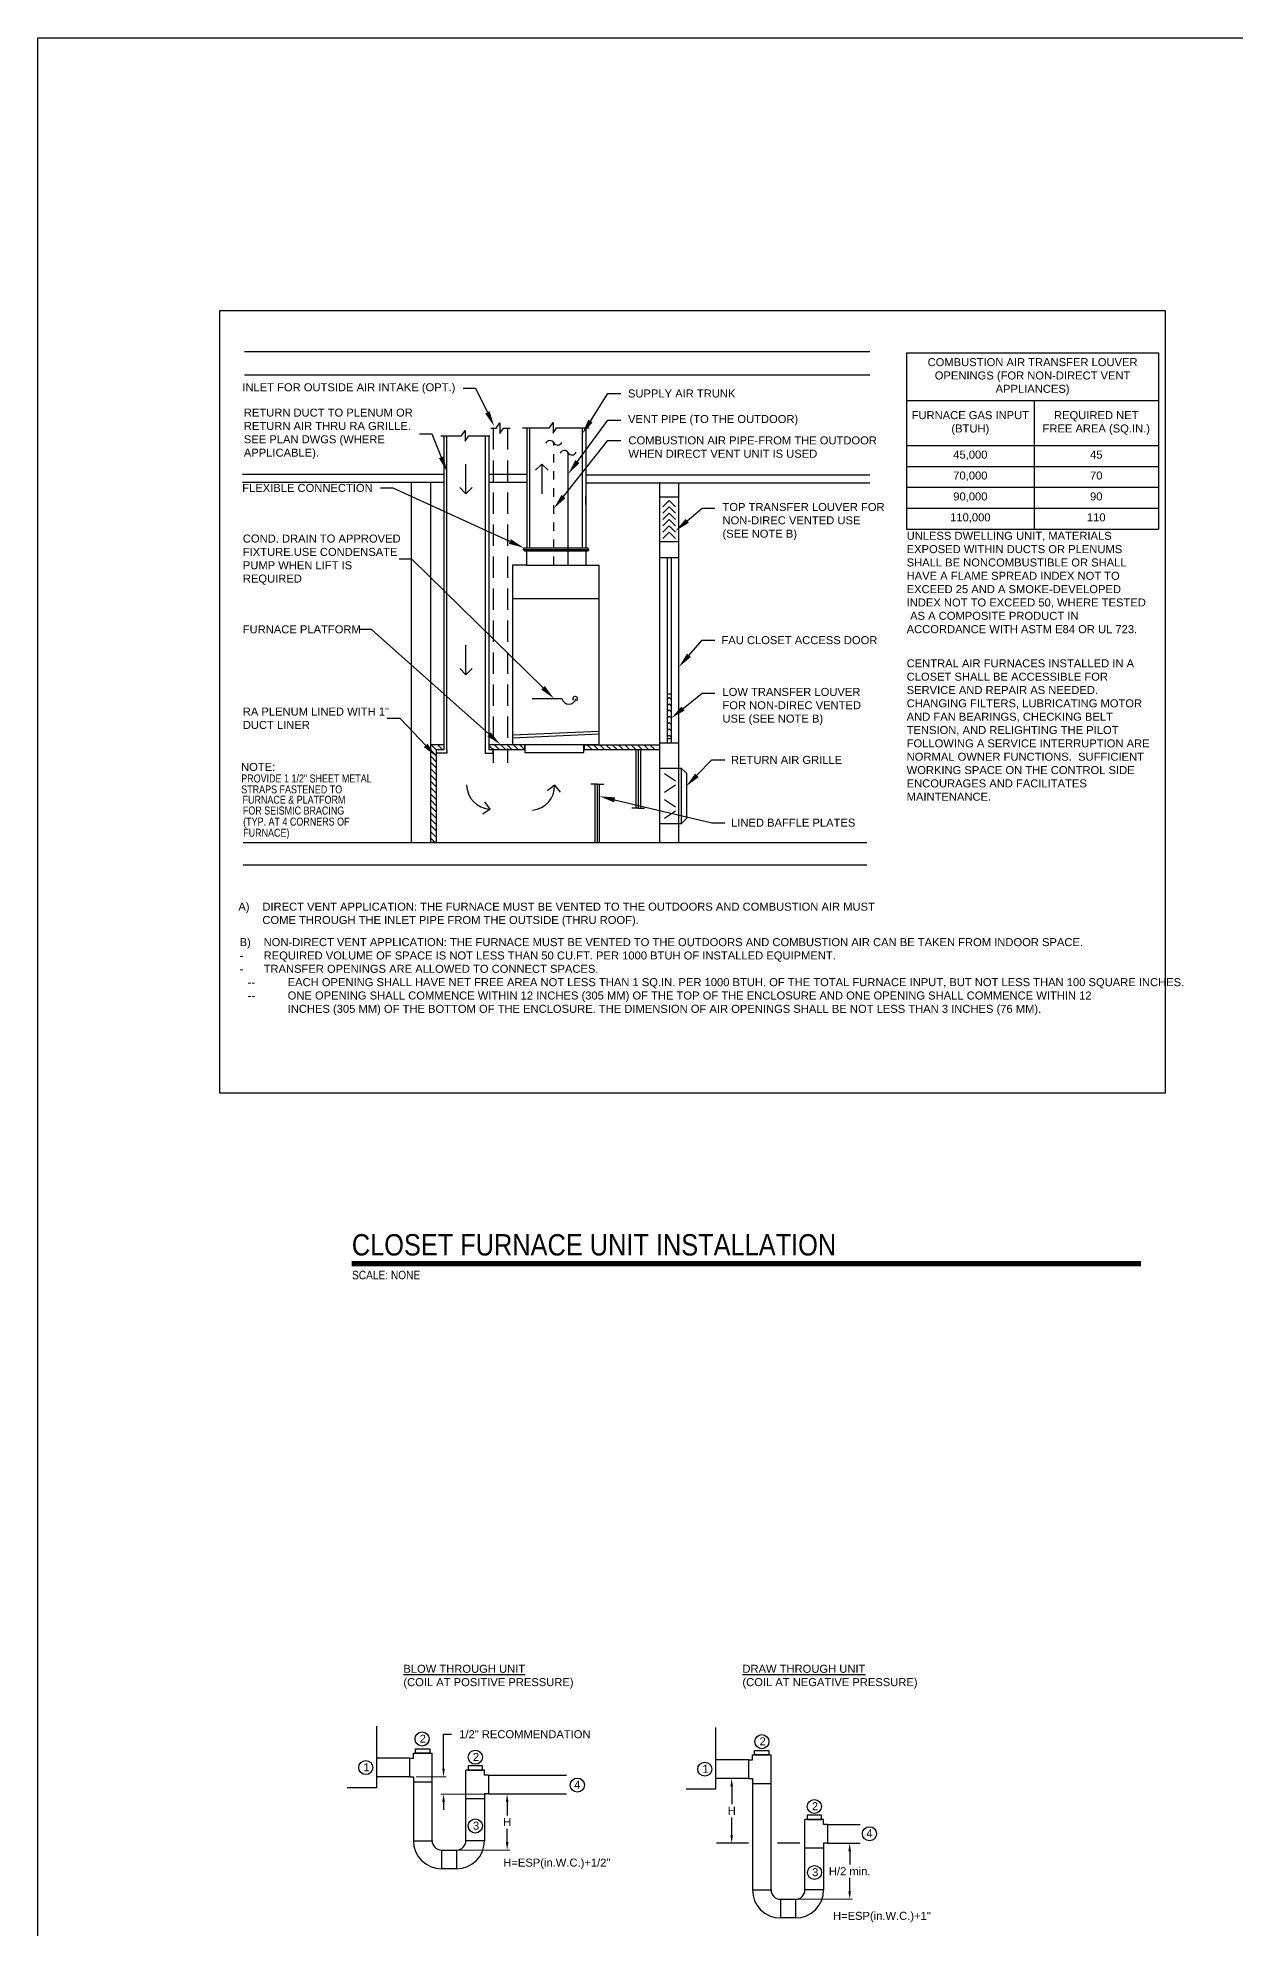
# Model space of a CAD drawing. Header units: inches. Extents: x -22 to 145, y -20 to 61.
# Drawn here: x 90.51 to 104.54, y 27.42 to 49.56 of the extents above; entities that cross this region are included whole.
import ezdxf
from ezdxf import colors
from ezdxf.entities.mleader import LeaderData, LeaderLine
from ezdxf.math import Vec2, Vec3

# ---------------------------------------------------------------- set-up
doc = ezdxf.new("R2010")
doc.units = ezdxf.units.IN
doc.header["$MEASUREMENT"] = 0
doc.header["$PDMODE"] = 34
doc.header["$PDSIZE"] = 50
doc.linetypes.add('DASH', pattern=[0.25, 0.125, -0.125])
doc.linetypes.add('DASHED2', pattern=[0.375, 0.25, -0.125])
for name, color, linetype in [('E-TXT1', 2, 'Continuous'), ('GEC_BORDER', 2, 'Continuous'), ('M-DET-MEDIUM', 3, 'Continuous'), ('M-DET-TXT', 2, 'Continuous'), ('M-DET-WIDE', 255, 'Continuous'), ('NORM', 3, 'Continuous'), ('SCHED-BORDER', 13, 'Continuous')]:
    doc.layers.add(name, color=color, linetype=linetype)
doc.styles.add('ARC-TEXT', font='arial.ttf', dxfattribs={"width": 1.00018, "height": 0.0938})
doc.styles.add('Arial', font='arial.ttf')
doc.styles.add('gmep', font='arial.ttf', dxfattribs={"width": 0.85, "height": 0.938})
doc.styles.add('section title', font='arial.ttf', dxfattribs={"width": 0.85, "height": 0.25})
doc.styles.get("Standard").update_dxf_attribs({"font": 'arial.ttf'})
doc.dimstyles.new('ASSY$0', dxfattribs={"dimscale": 0.75, "dimtxt": 0.1875, "dimasz": 0.1875, "dimexe": 0.0625, "dimexo": 0.0625, "dimgap": 0.0625, "dimtad": 0, "dimtih": 1, "dimtoh": 1, "dimdec": 4, "dimzin": 4, "dimdsep": 46, "dimlunit": 5, "dimtxsty": 'Standard', "dimcen": 0.0625, "dimadec": 0, "dimazin": 0, "dimtfac": 0.666667, "dimtdec": 4, "dimtofl": 0, "dimtmove": 0, "dimatfit": 3, "dimfxl": 1, "dimfrac": 2, "dimtolj": 1, "dimtzin": 0, "dimarcsym": 0})

# ---------------------------------------------------------------- blocks, each defined once
blk = doc.blocks.new('*D1073')
at = {"layer": 'Defpoints', "color": 0, "transparency": 16777216}
for p in [(98.64, 29.173), (98.76, 29.173), (98.76, 28.413)]:
    blk.add_point(p, dxfattribs=at)
at = {"layer": 'M-DET-MEDIUM', "color": 0, "lineweight": 5, "transparency": 16777216}
for p, q in [((98.729, 29.173), (98.608, 29.173)), ((98.729, 28.413), (98.608, 28.413))]:
    blk.add_line(p, q, dxfattribs=at)
at = {"layer": 'M-DET-MEDIUM', "color": 0, "lineweight": -2, "transparency": 16777216}
for p, q in [((98.64, 29.079), (98.64, 28.871)), ((98.64, 28.507), (98.64, 28.715))]:
    blk.add_line(p, q, dxfattribs=at)
at = {"layer": 'M-DET-MEDIUM', "color": 0, "transparency": 16777216}
for points in [[(98.624, 29.079), (98.655, 29.079), (98.64, 29.173)], [(98.624, 28.507), (98.655, 28.507), (98.64, 28.413)]]:
    blk.add_solid(points, dxfattribs=at)
at = {"layer": 'M-DET-MEDIUM', "color": 0, "transparency": 16777216, "insert": (98.64, 28.793), "char_height": 0.0938, "attachment_point": 5}
blk.add_mtext('\\A1;H', dxfattribs=at)
blk = doc.blocks.new('*D1074')
at = {"layer": 'Defpoints', "color": 0, "transparency": 16777216}
for p in [(99.764, 28.413), (99.388, 27.757), (100.022, 27.757)]:
    blk.add_point(p, dxfattribs=at)
at = {"layer": 'M-DET-MEDIUM', "color": 0, "lineweight": 5, "transparency": 16777216}
for p, q in [((99.795, 28.413), (100.053, 28.413)), ((99.419, 27.757), (100.053, 27.757))]:
    blk.add_line(p, q, dxfattribs=at)
at = {"layer": 'M-DET-MEDIUM', "color": 0, "lineweight": -2, "transparency": 16777216}
for p, q in [((100.022, 28.32), (100.022, 28.163)), ((100.022, 27.851), (100.022, 28.007))]:
    blk.add_line(p, q, dxfattribs=at)
at = {"layer": 'M-DET-MEDIUM', "color": 0, "transparency": 16777216}
for points in [[(100.006, 28.32), (100.037, 28.32), (100.022, 28.413)], [(100.006, 27.851), (100.037, 27.851), (100.022, 27.757)]]:
    blk.add_solid(points, dxfattribs=at)
at = {"layer": 'M-DET-MEDIUM', "color": 0, "transparency": 16777216, "insert": (100.022, 28.085), "char_height": 0.09375, "attachment_point": 5}
blk.add_mtext('\\A1;H/2 min.', dxfattribs=at)
blk = doc.blocks.new('*D1075')
at = {"layer": 'Defpoints', "color": 0, "transparency": 16777216}
for p in [(94.911, 29.192), (95.264, 29.192), (95.792, 28.99)]:
    blk.add_point(p, dxfattribs=at)
at = {"layer": 'M-DET-MEDIUM', "color": 0, "lineweight": -2, "transparency": 16777216}
for p, q in [((95.264, 29.286), (95.264, 29.69)), ((95.264, 29.69), (95.358, 29.69)), ((95.264, 28.897), (95.264, 28.803))]:
    blk.add_line(p, q, dxfattribs=at)
at = {"layer": 'M-DET-MEDIUM', "color": 0, "lineweight": 5, "transparency": 16777216}
for p, q in [((94.943, 29.192), (95.295, 29.192)), ((95.761, 28.99), (95.233, 28.99))]:
    blk.add_line(p, q, dxfattribs=at)
at = {"layer": 'M-DET-MEDIUM', "color": 0, "transparency": 16777216}
for points in [[(95.249, 29.286), (95.28, 29.286), (95.264, 29.192)], [(95.249, 28.897), (95.28, 28.897), (95.264, 28.99)]]:
    blk.add_solid(points, dxfattribs=at)
at = {"layer": 'M-DET-MEDIUM', "color": 0, "transparency": 16777216, "insert": (96.217, 29.69), "char_height": 0.09375, "attachment_point": 5}
blk.add_mtext('\\A1;{\\H1x;1/2}" RECOMMENDATION', dxfattribs=at)
blk = doc.blocks.new('*D1076')
at = {"layer": 'Defpoints', "color": 0, "transparency": 16777216}
for p in [(96.249, 28.99), (95.328, 28.334), (96.009, 28.334)]:
    blk.add_point(p, dxfattribs=at)
at = {"layer": 'M-DET-MEDIUM', "color": 0, "lineweight": 5, "transparency": 16777216}
for p, q in [((96.218, 28.99), (95.978, 28.99)), ((95.359, 28.334), (96.041, 28.334))]:
    blk.add_line(p, q, dxfattribs=at)
at = {"layer": 'M-DET-MEDIUM', "color": 0, "lineweight": -2, "transparency": 16777216}
for p, q in [((96.009, 28.897), (96.009, 28.74)), ((96.009, 28.428), (96.009, 28.584))]:
    blk.add_line(p, q, dxfattribs=at)
at = {"layer": 'M-DET-MEDIUM', "color": 0, "transparency": 16777216}
for points in [[(95.994, 28.897), (96.025, 28.897), (96.009, 28.99)], [(95.994, 28.428), (96.025, 28.428), (96.009, 28.334)]]:
    blk.add_solid(points, dxfattribs=at)
at = {"layer": 'M-DET-MEDIUM', "color": 0, "transparency": 16777216, "insert": (96.009, 28.662), "char_height": 0.0938, "attachment_point": 5}
blk.add_mtext('\\A1;H', dxfattribs=at)
blk = doc.blocks.new('*X1087')
at = {"color": 0}
for p, q in [((747.1, 370.2), (741.4, 375.8)), ((754.1, 370.2), (748.5, 375.8)), ((761.2, 370.2), (755.6, 375.8)), ((768.3, 370.2), (762.6, 375.8)), ((775.4, 370.2), (769.7, 375.8)), ((782.4, 370.2), (776.8, 375.8)), ((789.5, 370.2), (783.8, 375.8)), ((796.6, 370.2), (790.9, 375.8)), ((803.6, 370.2), (798, 375.8)), ((810.7, 370.2), (805.1, 375.8)), ((817.8, 370.2), (812.1, 375.8))]:
    blk.add_line(p, q, dxfattribs=at)
blk = doc.blocks.new('*T1088')
at = {"layer": 'M-DET-TXT', "color": 0, "linetype": 'ByBlock', "lineweight": -2, "transparency": 16777216}
for p, q in [((0, 0), (2.95, 0)), ((0, 0), (0, -2.065)), ((2.95, 0), (2.95, -2.065)), ((0, -0.559), (2.95, -0.559)), ((1.493, -0.559), (1.493, -2.065)), ((0, -1.085), (2.95, -1.085)), ((0, -1.33), (2.95, -1.33)), ((0, -1.575), (2.95, -1.575)), ((0, -1.82), (2.95, -1.82)), ((0, -2.065), (2.95, -2.065))]:
    blk.add_line(p, q, dxfattribs=at)
at = {"layer": 'M-DET-TXT', "color": 0, "transparency": 16777216}
for s, insert, char_height, width, attachment_point in [('COMBUSTION AIR TRANSFER LOUVER OPENINGS (FOR NON-DIRECT VENT APPLIANCES)', (1.475, -0.279), 0.09375, 2.83034, 5), ('FURNACE GAS INPUT (BTUH)', (0.746, -0.822), 0.09375, 1.37254, 5), ('REQUIRED NET FREE AREA (SQ.IN.)', (2.221, -0.822), 0.09375, 1.33779, 5), ('45,000', (0.746, -1.145), 0.0938, 1.37254, 2), ('45', (2.221, -1.145), 0.0938, 1.33779, 2), ('70,000', (0.746, -1.39), 0.0938, 1.37254, 2), ('70', (2.221, -1.39), 0.0938, 1.33779, 2), ('90,000', (0.746, -1.635), 0.0938, 1.37254, 2), ('90', (2.221, -1.635), 0.0938, 1.33779, 2), ('110,000', (0.746, -1.88), 0.0938, 1.37254, 2), ('110', (2.221, -1.88), 0.0938, 1.33779, 2)]:
    blk.add_mtext(s, dxfattribs=dict(at, insert=insert, char_height=char_height, width=width, attachment_point=attachment_point))

msp = doc.modelspace()

# ---------------------------------------------------------------- linework, layer by layer
at = {"layer": 'E-TXT1', "const_width": 0.0625}
msp.add_lwpolyline([(94.18916, 35.20344), (103.4358, 35.20344)], dxfattribs=at)
at = {"layer": 'GEC_BORDER', "color": 5}
msp.add_lwpolyline([(92.6423, 46.3715), (103.71614, 46.3715), (103.71614, 37.2015), (92.6423, 37.2015)], close=True, dxfattribs=at)
at = {"layer": 'M-DET-MEDIUM', "color": 3, "linetype": 'DASHED2'}
for p, q in [((95.84559, 44.98945), (95.84559, 41.06919)), ((96.01226, 44.98945), (96.01226, 41.06919))]:
    msp.add_line(p, q, dxfattribs=at)
at = {"layer": 'M-DET-MEDIUM', "color": 3}
for p, q in [((95.26836, 44.9028), (95.26836, 41.22177)), ((95.30438, 41.22177), (95.30438, 44.9028)), ((95.7503, 44.9028), (95.7503, 41.22177)), ((95.79517, 44.9028), (95.79517, 41.22177)), ((95.52717, 44.2232), (95.52717, 44.57146)), ((96.41537, 44.57146), (96.34148, 44.49757)), ((96.41537, 44.57146), (96.41537, 44.2232)), ((96.41537, 44.57146), (96.48925, 44.49757)), ((94.88798, 41.28493), (94.88798, 44.35893)), ((95.1159, 41.28493), (95.1159, 44.35893)), ((95.52717, 44.2232), (95.45328, 44.29709)), ((95.52717, 44.2232), (95.60105, 44.29709)), ((97.79531, 44.35893), (97.79531, 43.65932)), ((98.02112, 43.65932), (98.02112, 44.3527)), ((98.02112, 44.18244), (97.79531, 44.18244)), ((97.83467, 44.06937), (97.90821, 44.14291)), ((97.90821, 44.14291), (97.98175, 44.06937)), ((97.83467, 43.99583), (97.90821, 44.06937)), ((97.83467, 43.92229), (97.90821, 43.99583)), ((97.83467, 43.84875), (97.90821, 43.92229)), ((97.90821, 44.06937), (97.98175, 43.99583)), ((97.90821, 43.99583), (97.98175, 43.92229)), ((97.90821, 43.92229), (97.98175, 43.84875)), ((97.79531, 43.65932), (97.79531, 40.13861)), ((98.02112, 43.65932), (97.79531, 43.65932)), ((97.83467, 43.7738), (97.90821, 43.84734)), ((97.83467, 43.70026), (97.90821, 43.7738)), ((97.90821, 43.84734), (97.98175, 43.7738)), ((97.90821, 43.7738), (97.98175, 43.70026)), ((98.02112, 40.13861), (98.02112, 43.65932)), ((97.79531, 43.47544), (98.02112, 43.47544)), ((97.88486, 43.47544), (97.88486, 41.30628)), ((97.93106, 43.47544), (97.93106, 41.30628)), ((95.52717, 42.10231), (95.52717, 42.45057)), ((95.52717, 42.10231), (95.45328, 42.1762)), ((95.52717, 42.10231), (95.60105, 42.1762)), ((97.93106, 41.87674), (97.88486, 41.87674)), ((97.88486, 41.81385), (97.90821, 41.8372)), ((97.88486, 41.74031), (97.90821, 41.76366)), ((97.88486, 41.66677), (97.90821, 41.69013)), ((97.90821, 41.8372), (97.93106, 41.81436)), ((97.90821, 41.76366), (97.93106, 41.74082)), ((97.90821, 41.69013), (97.93106, 41.66728)), ((97.88486, 41.59323), (97.90821, 41.61659)), ((97.88486, 41.51829), (97.90821, 41.54164)), ((97.88486, 41.44475), (97.90821, 41.4681)), ((97.90821, 41.61659), (97.93106, 41.59375)), ((97.90821, 41.54164), (97.93106, 41.5188)), ((97.90821, 41.4681), (97.93106, 41.44526)), ((95.1159, 40.13861), (95.1159, 41.28493)), ((95.1159, 41.28493), (95.26836, 41.28493)), ((95.17907, 41.15777), (95.1159, 41.22093)), ((95.17907, 41.22177), (95.11591, 41.28493)), ((95.17907, 41.22177), (95.17907, 40.13861)), ((95.26836, 41.22177), (95.17907, 41.22177)), ((95.25786, 41.22177), (95.1947, 41.28493)), ((95.30438, 41.22177), (95.30438, 41.18575)), ((95.7503, 41.22177), (95.7503, 41.18575)), ((95.79517, 41.28493), (96.213, 41.28493)), ((95.84712, 41.22177), (95.79517, 41.27371)), ((96.213, 41.22177), (95.79517, 41.22177)), ((95.84559, 41.18575), (95.84559, 41.22177)), ((95.92077, 41.22177), (95.85761, 41.28493)), ((95.99443, 41.22177), (95.93127, 41.28493)), ((96.06809, 41.22177), (96.00493, 41.28493)), ((96.14174, 41.22177), (96.07858, 41.28493)), ((96.2154, 41.22177), (96.15224, 41.28493)), ((96.213, 41.28159), (96.20966, 41.28493)), ((96.213, 41.28493), (96.213, 41.22177)), ((96.21728, 41.2824), (96.21728, 41.19103)), ((96.90958, 41.19103), (96.90958, 41.2824)), ((96.91625, 41.28072), (97.79531, 41.28072)), ((96.91625, 41.22177), (96.91625, 41.28072)), ((97.79531, 41.22177), (96.91625, 41.22177)), ((97.51689, 41.22147), (97.51689, 40.54108)), ((97.54343, 41.22177), (97.54343, 40.54108)), ((97.56996, 41.22147), (97.56996, 40.54108)), ((97.79531, 41.30628), (98.02112, 41.30628)), ((97.88486, 41.37121), (97.90821, 41.39456)), ((97.93106, 41.35361), (97.88486, 41.35361)), ((97.90821, 41.39456), (97.93106, 41.37172)), ((95.17907, 41.08411), (95.1159, 41.14727)), ((95.17907, 41.01045), (95.1159, 41.07362)), ((95.17907, 40.9368), (95.1159, 40.99996)), ((95.30438, 41.18575), (95.17907, 41.18575)), ((95.7503, 41.18575), (95.84559, 41.18575)), ((95.17907, 40.86314), (95.1159, 40.9263)), ((95.17907, 40.78948), (95.1159, 40.85265)), ((95.17907, 40.71582), (95.1159, 40.77899)), ((96.56343, 40.80825), (96.48339, 40.74109)), ((96.56343, 40.80825), (96.63059, 40.7282)), ((97.06581, 40.8193), (96.99152, 40.8193)), ((97.03928, 40.13892), (97.03928, 40.8193)), ((97.06581, 40.8193), (97.14011, 40.8193)), ((97.06581, 40.13861), (97.06581, 40.8193)), ((97.09235, 40.13892), (97.09235, 40.8193)), ((95.17907, 40.64217), (95.1159, 40.70533)), ((95.17907, 40.56851), (95.1159, 40.63168)), ((95.17907, 40.49485), (95.1159, 40.55802)), ((95.80962, 40.52842), (95.72472, 40.46752)), ((95.80962, 40.52842), (95.74872, 40.61332)), ((97.54343, 40.54108), (97.46913, 40.54108)), ((97.54343, 40.54108), (97.61772, 40.54108)), ((95.17907, 40.4212), (95.1159, 40.48436)), ((95.17907, 40.34754), (95.1159, 40.41071)), ((95.17907, 40.27388), (95.1159, 40.33705)), ((95.17907, 40.20023), (95.1159, 40.26339)), ((95.16703, 40.13861), (95.1159, 40.18973)), ((95.17907, 40.13861), (95.1159, 40.13861))]:
    msp.add_line(p, q, dxfattribs=at)
at = {"layer": 'M-DET-MEDIUM'}
for p, q in [((94.8901, 44.35893), (95.1159, 44.35893)), ((98.83656, 28.41332), (98.46299, 28.41332)), ((99.43974, 28.41332), (99.17585, 28.41332))]:
    msp.add_line(p, q, dxfattribs=at)
at = {"layer": 'M-DET-MEDIUM', "color": 3}
for points in [[(95.23453, 44.9028), (95.47553, 44.9028), (95.5172, 44.9653), (95.5172, 44.8403), (95.55886, 44.9028), (95.80552, 44.9028)], [(95.81654, 44.98945), (95.88229, 44.98945), (95.92396, 45.05195), (95.92396, 44.92695), (95.96563, 44.98945), (96.04497, 44.98945)], [(96.18757, 44.99414), (96.50523, 44.99414), (96.54689, 45.05664), (96.54689, 44.93164), (96.58856, 44.99414), (96.97185, 44.99414)]]:
    msp.add_lwpolyline(points, dxfattribs=at)
for centre, radius, start, end in [((95.82297, 40.81773), 0.28962, 180.741814, 267.357835), ((96.28105, 40.79749), 0.28259, 275.194892, 2.182092)]:
    msp.add_arc(centre, radius, start, end, dxfattribs=at)
at = {"layer": 'M-DET-TXT'}
for centre in [(95.01275, 29.63456), (98.99306, 29.60345), (95.63632, 29.42069), (94.35305, 29.29998), (98.32448, 29.28123), (96.83162, 29.09488), (99.60774, 28.84364), (95.63632, 28.61536), (100.25346, 28.52507), (99.61004, 28.07042)]:
    msp.add_circle(centre, 0.08241, dxfattribs=at)
at = {"layer": 'M-DET-WIDE'}
for p, q in [((92.93462, 45.8886), (100.25879, 45.8886)), ((92.93462, 45.61465), (100.25879, 45.61465)), ((96.23829, 44.99414), (96.23829, 43.58926)), ((96.27432, 43.58926), (96.27432, 44.99414)), ((96.88808, 44.99414), (96.88808, 43.58926)), ((96.93295, 44.99414), (96.93295, 43.65932)), ((92.90972, 44.45088), (95.26836, 44.45088)), ((92.90972, 44.35893), (95.26836, 44.35893)), ((95.79517, 44.45088), (96.23829, 44.45088)), ((95.79517, 44.35893), (96.23829, 44.35893)), ((96.93295, 44.44466), (100.25879, 44.44466)), ((96.93295, 44.3527), (100.25879, 44.3527)), ((96.93389, 43.58926), (96.93389, 43.65932)), ((96.1971, 43.57014), (96.2141, 43.58926)), ((96.1971, 43.57014), (96.96628, 43.57014)), ((96.21623, 43.55101), (96.1971, 43.57014)), ((96.2141, 43.58926), (96.94929, 43.58926)), ((96.94929, 43.55101), (96.21623, 43.55101)), ((96.23537, 43.55101), (96.23537, 43.38803)), ((96.93389, 43.38803), (96.93389, 43.55101)), ((96.96628, 43.57014), (96.94929, 43.58926)), ((96.96628, 43.57014), (96.94929, 43.55101)), ((96.07066, 43.38803), (96.07066, 41.28558)), ((96.23537, 43.38803), (96.07066, 43.38803)), ((96.23537, 43.38803), (97.08744, 43.38803)), ((97.08797, 43.37834), (97.08797, 43.38797)), ((97.08797, 41.28558), (97.08797, 43.37834)), ((96.07397, 42.99684), (97.08797, 42.99684)), ((96.30436, 41.82356), (96.6488, 41.82356)), ((96.07066, 41.39848), (97.08797, 41.44257)), ((96.07066, 41.36541), (97.08797, 41.4095)), ((96.07066, 41.28558), (97.08797, 41.28558)), ((96.21728, 41.19103), (96.90958, 41.19103)), ((97.79531, 41.00943), (98.04767, 41.00943)), ((98.04767, 41.00943), (98.10967, 40.94983)), ((98.04767, 41.00943), (98.04767, 40.35623)), ((97.85451, 40.94745), (97.98328, 40.85924)), ((97.9809, 40.80918), (97.85451, 40.72336)), ((98.10967, 40.94983), (98.10967, 40.41821)), ((97.85451, 40.6423), (97.98328, 40.55409)), ((98.04767, 40.35623), (97.79531, 40.35623)), ((97.9809, 40.50403), (97.85451, 40.41821)), ((98.10967, 40.41821), (98.04767, 40.35623)), ((92.91539, 40.13861), (100.22232, 40.13861)), ((92.91539, 39.87468), (100.22232, 39.87468)), ((94.48385, 29.06365), (94.48385, 29.78672)), ((98.45528, 29.0449), (98.45528, 29.76797)), ((94.91135, 29.41063), (94.91135, 29.46928)), ((94.91135, 29.46928), (95.1301, 29.46928)), ((95.1301, 29.13323), (95.1301, 29.46928)), ((94.8637, 29.41063), (94.48385, 29.41063)), ((94.8637, 29.41063), (94.8637, 29.19188)), ((94.8637, 29.41063), (94.91135, 29.41063)), ((95.52603, 28.93172), (95.52603, 29.26777)), ((95.74478, 29.26777), (95.52603, 29.26777)), ((95.74478, 29.20912), (95.74478, 29.26777)), ((98.83513, 29.39188), (98.45528, 29.39188)), ((98.83513, 29.39188), (98.83513, 29.17313)), ((98.83513, 29.39188), (98.88278, 29.39188)), ((98.88278, 29.39188), (98.88278, 29.45053)), ((98.88278, 29.45053), (99.10153, 29.45053)), ((99.10153, 29.11448), (99.10153, 29.45053)), ((94.48385, 29.06365), (94.13666, 29.06365)), ((94.8637, 29.19188), (94.48385, 29.19188)), ((94.8637, 29.19188), (94.91135, 29.19188)), ((94.91135, 29.19188), (94.91135, 29.13323)), ((94.91135, 29.13323), (95.1301, 29.13323)), ((94.91135, 29.13323), (94.91135, 28.44329)), ((95.1301, 28.44329), (95.1301, 29.13323)), ((95.79243, 29.20912), (95.74478, 29.20912)), ((95.79243, 29.20912), (95.79243, 28.99037)), ((95.79243, 29.20912), (96.70515, 29.20912)), ((98.45528, 29.0449), (98.10809, 29.0449)), ((98.83513, 29.17313), (98.45528, 29.17313)), ((98.83513, 29.17313), (98.88278, 29.17313)), ((98.88278, 29.17313), (98.88278, 29.11448)), ((98.88278, 29.11448), (99.10153, 29.11448)), ((98.88278, 29.11448), (98.88278, 27.86625)), ((99.10153, 27.86625), (99.10153, 29.11448)), ((95.74478, 28.93172), (95.52603, 28.93172)), ((95.52603, 28.44329), (95.52603, 28.93172)), ((95.79243, 28.99037), (95.74478, 28.99037)), ((95.74478, 28.99037), (95.74478, 28.93172)), ((95.74478, 28.93172), (95.74478, 28.44329)), ((95.79243, 28.99037), (96.70515, 28.99037)), ((99.49746, 28.35468), (99.49746, 28.69072)), ((99.71621, 28.69072), (99.49746, 28.69072)), ((99.71621, 28.63207), (99.71621, 28.69072)), ((99.76386, 28.63207), (99.71621, 28.63207)), ((99.76386, 28.63207), (99.76386, 28.41332)), ((99.76386, 28.63207), (100.14371, 28.63207)), ((94.91135, 28.44329), (95.1301, 28.44329)), ((95.74478, 28.44329), (95.52603, 28.44329)), ((99.71621, 28.35468), (99.49746, 28.35468)), ((99.49746, 27.86625), (99.49746, 28.35468)), ((99.76386, 28.41332), (99.71621, 28.41332)), ((99.71621, 28.41332), (99.71621, 28.35468)), ((99.71621, 28.35468), (99.71621, 27.86625)), ((99.76386, 28.41332), (100.14371, 28.41332)), ((95.23948, 28.33392), (95.23948, 28.11517)), ((95.23948, 28.33392), (95.41666, 28.33392)), ((95.41666, 28.33392), (95.41666, 28.11517)), ((95.41666, 28.33392), (95.41666, 28.11517)), ((95.41666, 28.11517), (95.23948, 28.11517)), ((98.88278, 27.86625), (99.10153, 27.86625)), ((99.2109, 27.75687), (99.2109, 27.53812)), ((99.2109, 27.75687), (99.38809, 27.75687)), ((99.38809, 27.75687), (99.38809, 27.53812)), ((99.38809, 27.75687), (99.38809, 27.53812)), ((99.71621, 27.86625), (99.49746, 27.86625)), ((99.38809, 27.53812), (99.2109, 27.53812))]:
    msp.add_line(p, q, dxfattribs=at)
for points in [[(95.10477, 29.46928), (94.93669, 29.46928), (94.93669, 29.52045), (95.10477, 29.52045)], [(99.07619, 29.45053), (98.90811, 29.45053), (98.90811, 29.5017), (99.07619, 29.5017)], [(95.55137, 29.26777), (95.71945, 29.26777), (95.71945, 29.31894), (95.55137, 29.31894)], [(99.52279, 28.69072), (99.69088, 28.69072), (99.69088, 28.7419), (99.52279, 28.7419)]]:
    msp.add_lwpolyline(points, close=True, dxfattribs=at)
for centre, radius, start, end in [((96.7323, 41.84443), 0.08607, 194.034143, 345.965857), ((96.80734, 41.82079), 0.02791, 307.030555, 215.023505), ((95.23948, 28.44329), 0.32812, 180, 270), ((95.23948, 28.44329), 0.10937, 180, 270), ((95.41666, 28.44329), 0.10937, 270, 0), ((95.41666, 28.44329), 0.32812, 270, 0), ((99.2109, 27.86625), 0.32812, 180, 270), ((99.2109, 27.86625), 0.10937, 180, 270), ((99.38809, 27.86625), 0.10937, 270, 0), ((99.38809, 27.86625), 0.32812, 270, 0)]:
    msp.add_arc(centre, radius, start, end, dxfattribs=at)
at = {"layer": 'NORM', "linetype": 'DASH', "ltscale": 0.5}
msp.add_line((96.55673, 43.38803), (96.55673, 44.81959), dxfattribs=at)
at = {"layer": 'NORM'}
for p, q in [((96.72502, 43.38803), (96.72502, 44.70351)), ((96.93295, 44.09531), (96.93295, 44.1922)), ((94.88798, 40.1354), (94.88798, 41.28493))]:
    msp.add_line(p, q, dxfattribs=at)
for centre, radius, start, end in [((96.51121, 44.79301), 0.05272, 30.280223, 156.201539), ((96.60125, 44.84477), 0.05108, 209.353977, 337.277915), ((96.6795, 44.67693), 0.05272, 30.280223, 156.201539), ((96.76954, 44.72869), 0.05108, 209.353977, 337.277915)]:
    msp.add_arc(centre, radius, start, end, dxfattribs=at)
at = {"layer": 'SCHED-BORDER'}
msp.add_lwpolyline([(90.51163, 49.56448), (145.39823, 49.56448), (145.39823, 3.97844), (90.51163, 3.97844)], close=True, dxfattribs=at)

# ---------------------------------------------------------------- block references
msp.add_blockref('*T1088', (100.68916, 45.87347))
at = {"layer": 'M-DET-MEDIUM', "color": 3, "xscale": 0.01041666666787933, "yscale": 0.01041666666787933, "zscale": 0.01041666666787933}
msp.add_blockref('*X1087', (89.2232, 37.36596), dxfattribs=at)

# ---------------------------------------------------------------- texts
at = {"layer": 'E-TXT1', "style": 'section title', "width": 0.85}
msp.add_text('CLOSET FURNACE UNIT INSTALLATION ', height=0.25, dxfattribs=at).set_placement((94.18993, 35.2992))
at = {"layer": 'E-TXT1', "insert": (94.19235, 35.11995), "char_height": 0.1, "width": 5.6304676, "attachment_point": 1, "style": 'gmep'}
msp.add_mtext('SCALE: NONE', dxfattribs=at)
at = {"layer": 'M-DET-TXT', "style": 'ARC-TEXT'}
msp.add_text('NOTE:', height=0.09375, dxfattribs=at).set_placement((92.89241, 40.97571))
at = {"layer": 'M-DET-TXT', "style": 'ARC-TEXT', "width": 0.8}
for s, p in [('STRAPS FASTENED TO ', (92.89505, 40.71248)), ('PROVIDE 1 1/2" SHEET METAL ', (92.89505, 40.84085)), ('FURNACE & PLATFORM ', (92.90993, 40.59167)), ('FOR SEISMIC BRACING', (92.91365, 40.46522)), ('(TYP. AT 4 CORNERS OF', (92.91738, 40.33505)), ('FURNACE)', (92.91738, 40.20488))]:
    msp.add_text(s, height=0.09375, dxfattribs=at).set_placement(p)
at = {"layer": 'M-DET-TXT', "char_height": 0.09375, "attachment_point": 1, "style": 'ARC-TEXT'}
for s, insert, width in [('UNLESS DWELLING UNIT, MATERIALS EXPOSED WITHIN DUCTS OR PLENUMS {\\H1.15569x; }SHALL BE NONCOMBUSTIBLE OR SHALL {\\H1.10403x; }HAVE A FLAME SPREAD INDEX NOT TO {\\H1.12125x; }EXCEED 25 AND A SMOKE-DEVELOPED {\\H1.11551x; }INDEX NOT TO EXCEED 50, WHERE TESTED {\\H1.11742x; }AS A COMPOSITE PRODUCT IN {\\H1.11678x; }ACCORDANCE WITH ASTM E84 OR UL 723.{\\H1.117x; }', (100.68916, 43.77738), 2.8020156), ('CENTRAL AIR FURNACES INSTALLED IN A CLOSET SHALL BE ACCESSIBLE FOR SERVICE AND REPAIR AS NEEDED.  CHANGING FILTERS, LUBRICATING MOTOR AND FAN BEARINGS, CHECKING BELT TENSION, AND RELIGHTING THE PILOT FOLLOWING A SERVICE INTERRUPTION ARE NORMAL OWNER FUNCTIONS.  SUFFICIENT WORKING SPACE ON THE CONTROL SIDE ENCOURAGES AND FACILITATES MAINTENANCE.', (100.68916, 42.28305), 2.9157574), ('\\pi-0.28125,l0.375,t0.375;A)^IDIRECT VENT APPLICATION: THE FURNACE MUST BE VENTED TO THE OUTDOORS AND COMBUSTION AIR MUST COME THROUGH THE INLET PIPE FROM THE OUTSIDE (THRU ROOF).', (92.76717, 39.43236), 7.8085719), ('\\pi-0.28125,l0.375,t0.375;B)^INON-DIRECT VENT APPLICATION: THE FURNACE MUST BE VENTED TO THE OUTDOORS AND COMBUSTION AIR CAN BE TAKEN FROM INDOOR SPACE. \\P-^IREQUIRED VOLUME OF SPACE IS NOT LESS THAN 50 CU.FT. PER 1000 BTUH OF INSTALLED EQUIPMENT.\\P-^ITRANSFER OPENINGS ARE ALLOWED TO CONNECT SPACES.\\P\\pi-0.46875,l0.65625,t0.65625;--^IEACH OPENING SHALL HAVE NET FREE AREA NOT LESS THAN 1 SQ.IN. PER 1000 BTUH. OF THE TOTAL FURNACE INPUT, BUT NOT LESS THAN 100 SQUARE INCHES.\\P--^IONE OPENING SHALL COMMENCE WITHIN 12 INCHES (305 MM) OF THE TOP OF THE ENCLOSURE AND ONE OPENING SHALL COMMENCE WITHIN 12 INCHES (305 MM) OF THE BOTTOM OF THE ENCLOSURE. THE DIMENSION OF AIR OPENINGS SHALL BE NOT LESS THAN 3 INCHES (76 MM).', (92.78189, 39.01686), 10.543038)]:
    msp.add_mtext(s, dxfattribs=dict(at, insert=insert, width=width))
at = {"layer": 'M-DET-TXT', "char_height": 0.09375, "attachment_point": 1, "style": 'Arial'}
for s, insert in [('{\\LBLOW THROUGH UNIT\\P}(COIL AT POSITIVE PRESSURE)', (94.79368, 30.50393)), ('{\\LDRAW THROUGH UNIT\\P}(COIL AT NEGATIVE PRESSURE)', (98.7651, 30.50393)), ('2', (94.98492, 29.68529)), ('2', (95.60849, 29.47141)), ('2', (98.96523, 29.65417)), ('1', (94.32522, 29.3507)), ('1', (98.29665, 29.33195)), ('4', (96.79452, 29.1456)), ('2', (99.57991, 28.89437)), ('3', (95.60849, 28.66609)), ('4', (100.21636, 28.57579)), ('H=ESP(in.W.C.)+1/2"', (95.9641, 28.23328)), ('3', (99.58221, 28.12114)), ('H=ESP(in.W.C.)+1"', (99.82659, 27.60968))]:
    msp.add_mtext_dynamic_manual_height_columns(s, width=3.2353846, gutter_width=4.03757, heights=[0], dxfattribs=dict(at, insert=insert))

# ---------------------------------------------------------------- dimensions: what is measured, and where the dimension line sits
at = {"layer": 'M-DET-MEDIUM'}
for base, p1, p2, text, picture, middle in [((95.26422, 29.19188), (95.79243, 28.99037), (94.91135, 29.19188), '{\\H1x;1/2}" RECOMMENDATION', '*D1075', (96.21734, 29.69028)), ((98.63964, 29.17313), (98.76036, 28.41332), (98.76036, 29.17313), 'H', '*D1073', (98.63964, 28.79323)), ((96.00936, 28.33392), (96.24879, 28.99037), (95.32807, 28.33392), 'H', '*D1076', (96.00936, 28.66214)), ((100.02169, 27.75687), (99.76386, 28.41332), (99.38809, 27.75687), 'H/2 min.', '*D1074', (100.02169, 28.0851))]:
    dim = msp.add_linear_dim(base=base, p1=p1, p2=p2, angle=90, text=text, dimstyle='ASSY$0', override={"dimscale": 0.5, "dimpost": '"', "dimlwe": 5}, dxfattribs=at)
    dim.commit()
    dim.dimension.update_dxf_attribs({"geometry": picture, "text_midpoint": middle, "dimtype": 160})

# ---------------------------------------------------------------- leaders
at = {"layer": 'M-DET-TXT'}
ml = msp.add_multileader_mtext('Standard', dxfattribs=at)
ml.set_content('INLET FOR OUTSIDE AIR INTAKE (OPT.)', color=256)
ml.set_leader_properties()
ml.build(insert=Vec2(0, 0))
ml.multileader.update_dxf_attribs({"text_right_attachment_type": 2, "dogleg_length": 0.36, "arrow_head_size": 0.18})
ctx = ml.context
ctx.base_point, ctx.char_height, ctx.arrow_head_size, ctx.landing_gap_size, ctx.plane_origin = Vec3(92.83376, 45.45661), 0.09375, 0.18, 0.09, Vec3(95.85667, 45.01533)
ctx.right_attachment, ctx.text_align_type = 2, 2
notes = []
notes.append((ctx, [(0, (1, 1, 0), (95.64258, 45.45578), (-1, 0), 0.14988, [(0, [(95.85667, 45.01533)], 0, [])])]))
ctx.mtext.insert, ctx.mtext.alignment, ctx.mtext.flow_direction = Vec3(95.4027, 45.51727), 3, 5
ml = msp.add_multileader_mtext('Standard', dxfattribs=at)
ml.set_content('SUPPLY AIR TRUNK', color=256)
ml.set_leader_properties()
ml.build(insert=Vec2(0, 0))
ml.multileader.update_dxf_attribs({"text_right_attachment_type": 2, "dogleg_length": 0.14988, "arrow_head_size": 0.18})
ctx = ml.context
ctx.base_point, ctx.char_height, ctx.arrow_head_size, ctx.landing_gap_size, ctx.plane_origin = Vec3(97.34049, 45.39693), 0.09375, 0.18, 0.09, Vec3(96.93295, 44.76791)
ctx.right_attachment, ctx.text_align_type = 2, 2
notes.append((ctx, [(0, (1, 1, 0), (97.19061, 45.39693), (1, 0), 0.14988, [(0, [(96.88808, 44.92325)], 0, [])])]))
ctx.mtext.insert, ctx.mtext.alignment, ctx.mtext.flow_direction = Vec3(98.68339, 45.44461), 3, 5
ml = msp.add_multileader_mtext('Standard', dxfattribs=at)
ml.set_content('RETURN DUCT TO PLENUM OR RETURN AIR THRU RA GRILLE. SEE PLAN DWGS (WHERE APPLICABLE).', color=256)
ml.set_leader_properties()
ml.build(insert=Vec2(0, 0))
ml.multileader.update_dxf_attribs({"text_right_attachment_type": 2, "dogleg_length": 0.36, "arrow_head_size": 0.18})
ctx = ml.context
ctx.base_point, ctx.char_height, ctx.arrow_head_size, ctx.landing_gap_size, ctx.plane_origin = Vec3(92.83496, 45.15971), 0.09375, 0.18, 0.09, Vec3(96.28315, 44.48166)
ctx.right_attachment = 2
notes.append((ctx, [(0, (1, 1, 0), (95.13199, 44.92211), (-1, 0), 0.14988, [(0, [(95.30438, 44.48166)], 0, [])])]))
ctx.mtext.insert, ctx.mtext.width, ctx.mtext.flow_direction = Vec3(92.92496, 45.22037), 2.036953, 5
ml = msp.add_multileader_mtext('Standard', dxfattribs=at)
ml.set_content('VENT PIPE (TO THE OUTDOOR)', color=256)
ml.set_leader_properties()
ml.build(insert=Vec2(0, 0))
ml.multileader.update_dxf_attribs({"text_right_attachment_type": 2, "dogleg_length": 0.14988, "arrow_head_size": 0.18})
ctx = ml.context
ctx.base_point, ctx.char_height, ctx.arrow_head_size, ctx.landing_gap_size, ctx.plane_origin = Vec3(97.34049, 45.08455), 0.09375, 0.18, 0.09, Vec3(96.93295, 44.45552)
ctx.right_attachment, ctx.text_align_type = 2, 2
notes.append((ctx, [(0, (1, 1, 0), (97.19061, 45.08455), (1, 0), 0.14988, [(0, [(96.72502, 44.45552)], 0, [])])]))
ctx.mtext.insert, ctx.mtext.alignment, ctx.mtext.flow_direction = Vec3(99.41887, 45.14521), 3, 5
ml = msp.add_multileader_mtext('Standard', dxfattribs=at)
ml.set_content('COMBUSTION AIR PIPE-FROM THE OUTDOOR\\PWHEN DIRECT VENT UNIT IS USED ', color=256)
ml.set_leader_properties()
ml.build(insert=Vec2(0, 0))
ml.multileader.update_dxf_attribs({"text_right_attachment_type": 2, "dogleg_length": 0.14988, "arrow_head_size": 0.18})
ctx = ml.context
ctx.base_point, ctx.char_height, ctx.arrow_head_size, ctx.landing_gap_size, ctx.plane_origin = Vec3(97.34049, 44.84723), 0.09375, 0.18, 0.09, Vec3(96.93295, 44.2182)
ctx.right_attachment = 2
notes.append((ctx, [(0, (1, 1, 0), (97.19061, 44.84723), (1, 0), 0.14988, [(0, [(96.55673, 44.04991)], 0, [])])]))
ctx.mtext.insert, ctx.mtext.flow_direction = Vec3(97.43049, 44.89491), 5
ml = msp.add_multileader_mtext('Standard', dxfattribs=at)
ml.set_content('FLEXIBLE CONNECTION', color=256)
ml.set_leader_properties()
ml.build(insert=Vec2(0, 0))
ml.multileader.update_dxf_attribs({"text_right_attachment_type": 2, "dogleg_length": 0.36, "arrow_head_size": 0.18})
ctx = ml.context
ctx.base_point, ctx.char_height, ctx.arrow_head_size, ctx.landing_gap_size, ctx.plane_origin = Vec3(92.83732, 44.29068), 0.09375, 0.18, 0.09, Vec3(94.88807, 43.84939)
ctx.right_attachment, ctx.text_align_type = 2, 2
notes.append((ctx, [(0, (1, 1, 0), (94.67397, 44.28985), (-1, 0), 0.14988, [(0, [(96.2056, 43.58926)], 0, [])])]))
ctx.mtext.insert, ctx.mtext.alignment, ctx.mtext.flow_direction = Vec3(94.4341, 44.33835), 3, 5
ml = msp.add_multileader_mtext('Standard', dxfattribs=at)
ml.set_content('TOP TRANSFER LOUVER FOR NON-DIREC VENTED USE (SEE NOTE B) ', color=256)
ml.set_leader_properties()
ml.build(insert=Vec2(0, 0))
ml.multileader.update_dxf_attribs({"text_right_attachment_type": 2, "dogleg_length": 0.14988, "arrow_head_size": 0.18})
ctx = ml.context
ctx.base_point, ctx.char_height, ctx.arrow_head_size, ctx.landing_gap_size, ctx.plane_origin = Vec3(98.44196, 44.05423), 0.09375, 0.18, 0.09, Vec3(98.03442, 43.4252)
ctx.right_attachment = 2
notes.append((ctx, [(0, (1, 1, 0), (98.29208, 44.05423), (1, 0), 0.14988, [(0, [(97.98175, 43.78768)], 0, [])])]))
ctx.mtext.insert, ctx.mtext.width, ctx.mtext.flow_direction = Vec3(98.53196, 44.11489), 1.9149443, 5
ml = msp.add_multileader_mtext('Standard', dxfattribs=at)
ml.set_content('\\pxl1;COND. DRAIN TO APPROVED FIXTURE.USE CONDENSATE PUMP WHEN LIFT IS REQUIRED', color=256)
ml.set_leader_properties()
ml.build(insert=Vec2(0, 0))
ml.multileader.update_dxf_attribs({"text_right_attachment_type": 2, "dogleg_length": 0.36, "arrow_head_size": 0.18})
ctx = ml.context
ctx.base_point, ctx.char_height, ctx.arrow_head_size, ctx.landing_gap_size, ctx.plane_origin = Vec3(92.72965, 43.6943), 0.09375, 0.18, 0.09, Vec3(94.88807, 43.15913)
ctx.right_attachment = 2
notes.append((ctx, [(0, (1, 1, 0), (94.89436, 43.45663), (-1, 0), 0.14988, [(0, [(96.55821, 41.82356)], 0, [])])]))
ctx.mtext.insert, ctx.mtext.width, ctx.mtext.flow_direction = Vec3(92.81965, 43.74482), 2.06791, 5
ml = msp.add_multileader_mtext('Standard', dxfattribs=at)
ml.set_content('\\pxl1;FURNACE PLATFORM', color=256)
ml.set_leader_properties()
ml.build(insert=Vec2(0, 0))
ml.multileader.update_dxf_attribs({"text_right_attachment_type": 2, "dogleg_length": 0.36, "arrow_head_size": 0.18})
ctx = ml.context
ctx.base_point, ctx.char_height, ctx.arrow_head_size, ctx.landing_gap_size, ctx.plane_origin = Vec3(92.72874, 42.63387), 0.09375, 0.18, 0.09, Vec3(94.41419, 42.33554)
ctx.right_attachment = 2
notes.append((ctx, [(0, (1, 1, 0), (94.42049, 42.63304), (-1, 0), 0.14988, [(0, [(95.93127, 41.28493)], 0, [])])]))
ctx.mtext.insert, ctx.mtext.width, ctx.mtext.flow_direction = Vec3(92.81874, 42.68155), 2.06791, 5
ml = msp.add_multileader_mtext('Standard', dxfattribs=at)
ml.set_content('FAU CLOSET ACCESS DOOR ', color=256)
ml.set_leader_properties()
ml.build(insert=Vec2(0, 0))
ml.multileader.update_dxf_attribs({"text_right_attachment_type": 2, "dogleg_length": 0.14988, "arrow_head_size": 0.18})
ctx = ml.context
ctx.base_point, ctx.char_height, ctx.arrow_head_size, ctx.landing_gap_size, ctx.plane_origin = Vec3(98.44196, 42.50723), 0.09375, 0.18, 0.09, Vec3(98.03442, 41.87821)
ctx.right_attachment, ctx.text_align_type = 2, 2
notes.append((ctx, [(0, (1, 1, 0), (98.29208, 42.50723), (1, 0), 0.14988, [(0, [(98.02112, 42.1937)], 0, [])])]))
ctx.mtext.insert, ctx.mtext.width, ctx.mtext.alignment, ctx.mtext.flow_direction = Vec3(100.34614, 42.55491), 1.8740252, 3, 5
ml = msp.add_multileader_mtext('Standard', dxfattribs=at)
ml.set_content('LOW TRANSFER LOUVER FOR NON-DIREC VENTED USE (SEE NOTE B) ', color=256)
ml.set_leader_properties()
ml.build(insert=Vec2(0, 0))
ml.multileader.update_dxf_attribs({"text_right_attachment_type": 2, "dogleg_length": 0.14988, "arrow_head_size": 0.18})
ctx = ml.context
ctx.base_point, ctx.char_height, ctx.arrow_head_size, ctx.landing_gap_size, ctx.plane_origin = Vec3(98.44196, 41.88765), 0.09375, 0.18, 0.09, Vec3(98.03442, 41.25862)
ctx.right_attachment = 2
notes.append((ctx, [(0, (1, 1, 0), (98.29208, 41.88765), (1, 0), 0.14988, [(0, [(97.93106, 41.59375)], 0, [])])]))
ctx.mtext.insert, ctx.mtext.width, ctx.mtext.flow_direction = Vec3(98.53196, 41.9483), 1.8740252, 5
ml = msp.add_multileader_mtext('Standard', dxfattribs=at)
ml.set_content('\\pxl1;RA PLENUM LINED WITH 1" DUCT LINER', color=256)
ml.set_leader_properties()
ml.build(insert=Vec2(0, 0))
ml.multileader.update_dxf_attribs({"text_right_attachment_type": 2, "dogleg_length": 0.36, "arrow_head_size": 0.18})
ctx = ml.context
ctx.base_point, ctx.char_height, ctx.arrow_head_size, ctx.landing_gap_size, ctx.plane_origin = Vec3(92.72889, 41.66992), 0.09375, 0.18, 0.09, Vec3(94.74899, 41.2933)
ctx.right_attachment = 2
notes.append((ctx, [(0, (1, 1, 0), (94.75528, 41.59081), (-1, 0), 0.14988, [(0, [(95.17907, 41.14481)], 0, [])])]))
ctx.mtext.insert, ctx.mtext.width, ctx.mtext.flow_direction = Vec3(92.81889, 41.7176), 2.06791, 5
ml = msp.add_multileader_mtext('Standard', dxfattribs=at)
ml.set_content('RETURN AIR GRILLE', color=256)
ml.set_leader_properties()
ml.build(insert=Vec2(0, 0))
ml.multileader.update_dxf_attribs({"text_right_attachment_type": 2, "dogleg_length": 0.14988, "arrow_head_size": 0.18})
ctx = ml.context
ctx.base_point, ctx.char_height, ctx.arrow_head_size, ctx.landing_gap_size, ctx.plane_origin = Vec3(98.55871, 41.10417), 0.09375, 0.18, 0.09, Vec3(98.15117, 40.47514)
ctx.right_attachment, ctx.text_align_type = 2, 2
notes.append((ctx, [(0, (1, 1, 0), (98.40883, 41.10417), (1, 0), 0.14988, [(0, [(98.10629, 40.79584)], 0, [])])]))
ctx.mtext.insert, ctx.mtext.width, ctx.mtext.alignment, ctx.mtext.flow_direction = Vec3(99.93403, 41.15184), 1.8740252, 3, 5
ml = msp.add_multileader_mtext('Standard', dxfattribs=at)
ml.set_content('LINED BAFFLE PLATES', color=256)
ml.set_leader_properties()
ml.build(insert=Vec2(0, 0))
ml.multileader.update_dxf_attribs({"text_right_attachment_type": 2, "dogleg_length": 0.14988, "arrow_head_size": 0.18})
ctx = ml.context
ctx.base_point, ctx.char_height, ctx.arrow_head_size, ctx.landing_gap_size, ctx.plane_origin = Vec3(98.55871, 40.36851), 0.09375, 0.18, 0.09, Vec3(98.15117, 39.73948)
ctx.right_attachment, ctx.text_align_type = 2, 2
notes.append((ctx, [(0, (1, 1, 0), (98.40883, 40.36851), (1, 0), 0.14988, [(0, [(97.09235, 40.67814)], 0, [])])]))
ctx.mtext.insert, ctx.mtext.width, ctx.mtext.alignment, ctx.mtext.flow_direction = Vec3(100.08795, 40.41618), 1.8740252, 3, 5
for ctx, leaders in notes:
    for number, flags, end, landing, length, lines in leaders:
        leader = LeaderData()
        leader.index, (leader.has_last_leader_line, leader.has_dogleg_vector, leader.attachment_direction) = number, flags
        leader.last_leader_point, leader.dogleg_vector, leader.dogleg_length = Vec3(end), Vec3(landing), length
        for number, points, colour, breaks in lines:
            line = LeaderLine()
            line.index, line.vertices, line.color, line.breaks = number, Vec3.list(points), colors.encode_raw_color(colour), breaks
            leader.lines.append(line)
        ctx.leaders.append(leader)

doc.saveas('drawing.dxf')
